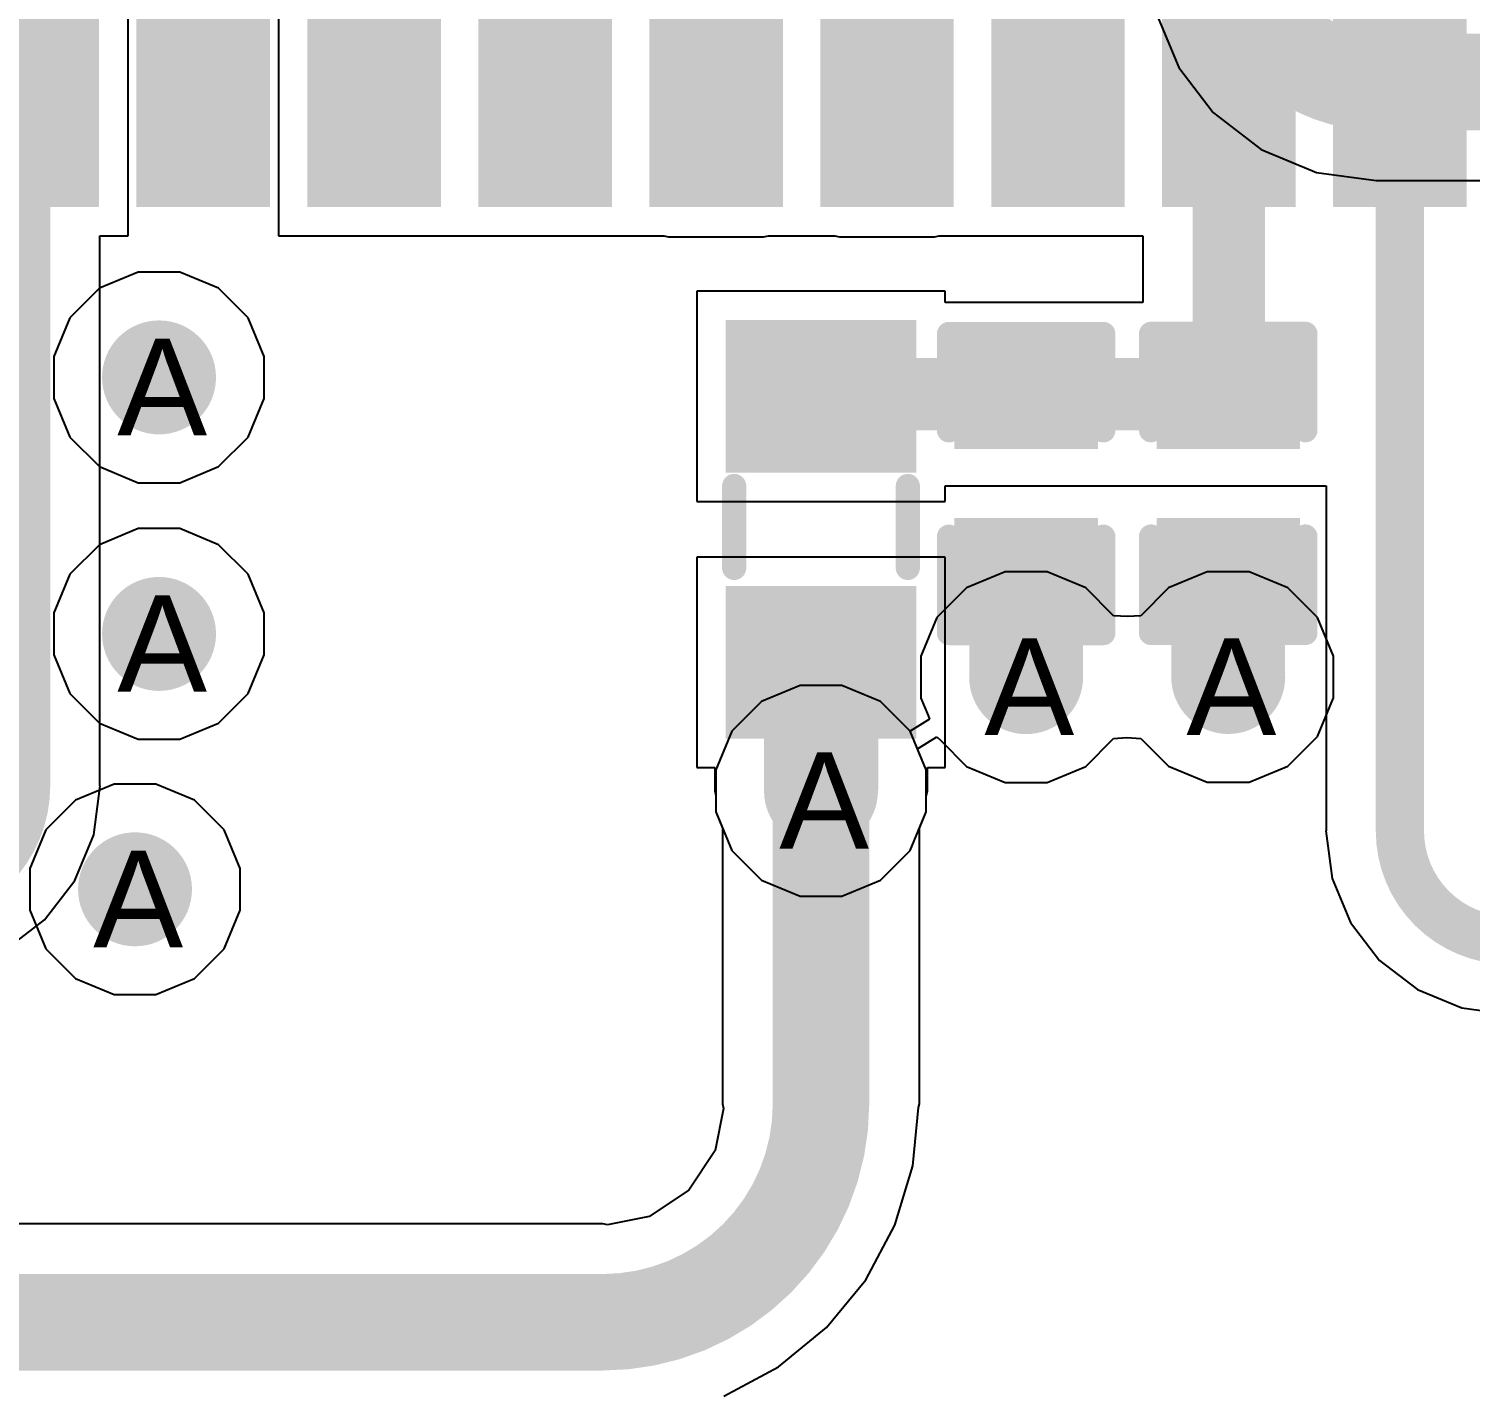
# Model space of a CAD drawing. Header units: inches. Extents: x 0 to 208, y 0 to 213.
# Drawn here: x 0.442 to 0.7408, y 0.8927 to 1.175 of the extents above; entities that cross this region are included whole.
import ezdxf

# ---------------------------------------------------------------- set-up
doc = ezdxf.new("R2010")
doc.units = ezdxf.units.IN
doc.header["$MEASUREMENT"] = 0
for name, color, linetype in [('Bottom Layer', 5, 'Continuous'), ('Drill Drawing', 1, 'Continuous'), ('L2_GND1', 16, 'Continuous'), ('L3_SIG1', 76, 'Continuous'), ('L4_PWR', 90, 'Continuous'), ('L5_GND2', 156, 'Continuous'), ('L6_SIG2', 130, 'Continuous'), ('L7_GND3', 216, 'Continuous'), ('Top Layer', 1, 'Continuous'), ('Top Overlay', 2, 'Continuous'), ('Top Paste', 8, 'Continuous'), ('Top Solder', 216, 'Continuous'), ('Via Holes', 16, 'Continuous')]:
    doc.layers.add(name, color=color, linetype=linetype)
doc.styles.add('Arial', font='', dxfattribs={"height": 0.2})
doc.styles.get('Arial').set_extended_font_data('Arial')

# ---------------------------------------------------------------- blocks, each defined once
blk = doc.blocks.new('AP6256__408')
at = {"layer": 'Top Layer'}
for points in [[(-0.20176875, 0.1318899), (-0.24606005, 0.1318899), (-0.24606005, 0.1515749), (-0.20176875, 0.1515749)], [(-0.20176875, 0.0964559), (-0.24606005, 0.0964559), (-0.24606005, 0.1161409), (-0.20176875, 0.1161409)], [(-0.20176875, 0.0610239), (-0.24606005, 0.0610239), (-0.24606005, 0.0807089), (-0.20176875, 0.0807089)], [(-0.20176875, 0.0255899), (-0.24606005, 0.0255899), (-0.24606005, 0.0452749), (-0.20176875, 0.0452749)], [(-0.20176875, -0.009842100000000003), (-0.24606005, -0.009842099999999998), (-0.24606005, 0.009842900000000003), (-0.20176875, 0.009842899999999996)], [(-0.20176875, -0.0452761), (-0.24606005, -0.0452761), (-0.24606005, -0.0255911), (-0.20176875, -0.0255911)], [(-0.20176875, -0.0807081), (-0.24606005, -0.0807081), (-0.24606005, -0.0610231), (-0.20176875, -0.0610231)], [(-0.20176875, -0.1161421), (-0.24606005, -0.1161421), (-0.24606005, -0.0964571), (-0.20176875, -0.0964571)], [(-0.20176875, -0.1515741), (-0.24606005, -0.1515741), (-0.24606005, -0.1318891), (-0.20176875, -0.1318891)]]:
    blk.add_hatch(color=1, dxfattribs=at).paths.add_polyline_path(points)
at = {"layer": 'Top Paste'}
for points in [[(-0.20176875, 0.1318899), (-0.24606005, 0.1318899), (-0.24606005, 0.1515749), (-0.20176875, 0.1515749)], [(-0.20176875, 0.0964559), (-0.24606005, 0.0964559), (-0.24606005, 0.1161409), (-0.20176875, 0.1161409)], [(-0.20176875, 0.0610239), (-0.24606005, 0.0610239), (-0.24606005, 0.0807089), (-0.20176875, 0.0807089)], [(-0.20176875, 0.0255899), (-0.24606005, 0.0255899), (-0.24606005, 0.0452749), (-0.20176875, 0.0452749)], [(-0.20176875, -0.009842100000000003), (-0.24606005, -0.009842099999999998), (-0.24606005, 0.009842900000000003), (-0.20176875, 0.009842899999999996)], [(-0.20176875, -0.0452761), (-0.24606005, -0.0452761), (-0.24606005, -0.0255911), (-0.20176875, -0.0255911)], [(-0.20176875, -0.0807081), (-0.24606005, -0.0807081), (-0.24606005, -0.0610231), (-0.20176875, -0.0610231)], [(-0.20176875, -0.1161421), (-0.24606005, -0.1161421), (-0.24606005, -0.0964571), (-0.20176875, -0.0964571)], [(-0.20176875, -0.1515741), (-0.24606005, -0.1515741), (-0.24606005, -0.1318891), (-0.20176875, -0.1318891)]]:
    blk.add_hatch(color=8, dxfattribs=at).paths.add_polyline_path(points)
at = {"layer": 'Top Solder'}
for points in [[(-0.19776875, 0.1278899), (-0.25006005, 0.1278899), (-0.25006005, 0.1555749), (-0.19776875, 0.1555749)], [(-0.19776875, 0.0924559), (-0.25006005, 0.0924559), (-0.25006005, 0.1201409), (-0.19776875, 0.1201409)], [(-0.19776875, 0.0570239), (-0.25006005, 0.0570239), (-0.25006005, 0.0847089), (-0.19776875, 0.0847089)], [(-0.19776875, 0.0215899), (-0.25006005, 0.0215899), (-0.25006005, 0.0492749), (-0.19776875, 0.0492749)], [(-0.19776875, -0.0138421), (-0.25006005, -0.0138421), (-0.25006005, 0.0138429), (-0.19776875, 0.0138429)], [(-0.19776875, -0.0492761), (-0.25006005, -0.0492761), (-0.25006005, -0.0215911), (-0.19776875, -0.0215911)], [(-0.19776875, -0.0847081), (-0.25006005, -0.0847081), (-0.25006005, -0.0570231), (-0.19776875, -0.0570231)], [(-0.19776875, -0.1201421), (-0.25006005, -0.1201421), (-0.25006005, -0.0924571), (-0.19776875, -0.0924571)], [(-0.19776875, -0.1555741), (-0.25006005, -0.1555741), (-0.25006005, -0.1278891), (-0.19776875, -0.1278891)]]:
    blk.add_hatch(color=216, dxfattribs=at).paths.add_polyline_path(points)
blk = doc.blocks.new('IND_0603__1608_METRIC__534')
at = {"layer": 'Top Layer'}
for points in [[(-0.0393694, 0.01574755), (-0.0157474, 0.01574755), (-0.0157474, -0.01574855), (-0.0393694, -0.01574855)], [(0.0157486, 0.01574755), (0.0393706, 0.01574755), (0.0393706, -0.01574855), (0.0157486, -0.01574855)]]:
    blk.add_hatch(color=1, dxfattribs=at).paths.add_polyline_path(points)
at = {"layer": 'Top Paste'}
for points in [[(-0.0393694, 0.01574755), (-0.0157474, 0.01574755), (-0.0157474, -0.01574855), (-0.0393694, -0.01574855)], [(0.0157486, 0.01574755), (0.0393706, 0.01574755), (0.0393706, -0.01574855), (0.0157486, -0.01574855)]]:
    blk.add_hatch(color=8, dxfattribs=at).paths.add_polyline_path(points)
at = {"layer": 'Top Solder'}
for points in [[(-0.0433694, 0.01974755), (-0.0117474, 0.01974755), (-0.0117474, -0.01974855), (-0.0433694, -0.01974855)], [(0.0117486, 0.01974755), (0.0433706, 0.01974755), (0.0433706, -0.01974855), (0.0117486, -0.01974855)]]:
    blk.add_hatch(color=216, dxfattribs=at).paths.add_polyline_path(points)
at = {"layer": 'Top Overlay'}
for points in [[(-0.0080004, 0.0179995, 0.005, 0.005, 0), (0.0089996, 0.0179995, 0.005, 0.005, 0)], [(-0.0080004, -0.0180005, 0.005, 0.005, 0), (0.0089996, -0.0180005, 0.005, 0.005, 0)]]:
    blk.add_lwpolyline(points, format="xyseb", dxfattribs=at)
for points in [[(-0.0092504, 0.0179995, 0.0025, 0.0025, 1), (-0.0067504, 0.0179995, 0.0025, 0.0025, 1)], [(0.0077496, 0.0179995, 0.0025, 0.0025, 1), (0.0102496, 0.0179995, 0.0025, 0.0025, 1)], [(-0.0092504, -0.0180005, 0.0025, 0.0025, 1), (-0.0067504, -0.0180005, 0.0025, 0.0025, 1)], [(0.0077496, -0.0180005, 0.0025, 0.0025, 1), (0.0102496, -0.0180005, 0.0025, 0.0025, 1)]]:
    blk.add_lwpolyline(points, format="xyseb", close=True, dxfattribs=at)
blk = doc.blocks.new('CAP_0402_629')
at = {"layer": 'Top Layer'}
for points in [[(-0.0275004, -0.0125019), (-0.0275004, 0.0124981), (-0.009500399999999999, 0.0124981), (-0.0095004, -0.0125019)], [(0.009499599999999999, -0.0125019), (0.009499600000000002, 0.0124981), (0.0274996, 0.0124981), (0.0274996, -0.0125019)]]:
    blk.add_hatch(color=1, dxfattribs=at).paths.add_polyline_path(points)
at = {"layer": 'Top Paste'}
for points in [[(-0.0275004, -0.0125019), (-0.0275004, 0.0124981), (-0.009500399999999999, 0.0124981), (-0.0095004, -0.0125019)], [(0.009499599999999999, -0.0125019), (0.009499600000000002, 0.0124981), (0.0274996, 0.0124981), (0.0274996, -0.0125019)]]:
    blk.add_hatch(color=8, dxfattribs=at).paths.add_polyline_path(points)
at = {"layer": 'Top Solder'}
for points in [[(-0.0298626, -0.0148641), (-0.0298626, 0.0148603), (-0.007138199999999998, 0.0148603), (-0.007138200000000002, -0.0148641)], [(0.007137399999999999, -0.0148641), (0.007137400000000001, 0.0148603), (0.0298618, 0.0148603), (0.0298618, -0.0148641)]]:
    blk.add_hatch(color=216, dxfattribs=at).paths.add_polyline_path(points)
at = {"layer": 'Top Overlay'}
for points in [[(-0.0310004, 0.0159981, 0.005, 0.005, 0), (-0.0310004, -0.0160019, 0.005, 0.005, 0)], [(-0.0310004, 0.0159981, 0.005, 0.005, 0), (-0.0110004, 0.0159981, 0.005, 0.005, 0)], [(0.0109996, 0.0159981, 0.005, 0.005, 0), (0.0309996, 0.0159981, 0.005, 0.005, 0)], [(0.0309996, 0.0159981, 0.005, 0.005, 0), (0.0309996, -0.0160019, 0.005, 0.005, 0)], [(-0.0310004, -0.0160019, 0.005, 0.005, 0), (-0.0110004, -0.0160019, 0.005, 0.005, 0)], [(0.0109996, -0.0160019, 0.005, 0.005, 0), (0.0309996, -0.0160019, 0.005, 0.005, 0)]]:
    blk.add_lwpolyline(points, format="xyseb", dxfattribs=at)
for points in [[(-0.0322504, 0.0159981, 0.0025, 0.0025, 1), (-0.0297504, 0.0159981, 0.0025, 0.0025, 1)], [(-0.0322504, 0.0159981, 0.0025, 0.0025, 1), (-0.0297504, 0.0159981, 0.0025, 0.0025, 1)], [(-0.0122504, 0.0159981, 0.0025, 0.0025, 1), (-0.0097504, 0.0159981, 0.0025, 0.0025, 1)], [(0.0097496, 0.0159981, 0.0025, 0.0025, 1), (0.0122496, 0.0159981, 0.0025, 0.0025, 1)], [(0.0297496, 0.0159981, 0.0025, 0.0025, 1), (0.0322496, 0.0159981, 0.0025, 0.0025, 1)], [(0.0297496, 0.0159981, 0.0025, 0.0025, 1), (0.0322496, 0.0159981, 0.0025, 0.0025, 1)], [(-0.0322504, -0.0160019, 0.0025, 0.0025, 1), (-0.0297504, -0.0160019, 0.0025, 0.0025, 1)], [(-0.0322504, -0.0160019, 0.0025, 0.0025, 1), (-0.0297504, -0.0160019, 0.0025, 0.0025, 1)], [(-0.0122504, -0.0160019, 0.0025, 0.0025, 1), (-0.0097504, -0.0160019, 0.0025, 0.0025, 1)], [(0.0097496, -0.0160019, 0.0025, 0.0025, 1), (0.0122496, -0.0160019, 0.0025, 0.0025, 1)], [(0.0297496, -0.0160019, 0.0025, 0.0025, 1), (0.0322496, -0.0160019, 0.0025, 0.0025, 1)], [(0.0297496, -0.0160019, 0.0025, 0.0025, 1), (0.0322496, -0.0160019, 0.0025, 0.0025, 1)]]:
    blk.add_lwpolyline(points, format="xyseb", close=True, dxfattribs=at)
blk = doc.blocks.new('CAP_0402_630')
at = {"layer": 'Top Layer'}
for points in [[(-0.027498, -0.0124986), (-0.027498, 0.0125014), (-0.009497999999999998, 0.0125014), (-0.009498000000000001, -0.0124986)], [(0.009501999999999998, -0.0124986), (0.009502000000000002, 0.0125014), (0.027502, 0.0125014), (0.027502, -0.0124986)]]:
    blk.add_hatch(color=1, dxfattribs=at).paths.add_polyline_path(points)
at = {"layer": 'Top Paste'}
for points in [[(-0.027498, -0.0124986), (-0.027498, 0.0125014), (-0.009497999999999998, 0.0125014), (-0.009498000000000001, -0.0124986)], [(0.009501999999999998, -0.0124986), (0.009502000000000002, 0.0125014), (0.027502, 0.0125014), (0.027502, -0.0124986)]]:
    blk.add_hatch(color=8, dxfattribs=at).paths.add_polyline_path(points)
at = {"layer": 'Top Solder'}
for points in [[(-0.0298602, -0.0148608), (-0.0298602, 0.0148636), (-0.007135799999999999, 0.0148636), (-0.007135800000000001, -0.0148608)], [(0.007139799999999998, -0.0148608), (0.007139800000000002, 0.0148636), (0.0298642, 0.0148636), (0.0298642, -0.0148608)]]:
    blk.add_hatch(color=216, dxfattribs=at).paths.add_polyline_path(points)
at = {"layer": 'Top Overlay'}
for points in [[(-0.030998, 0.0160014, 0.005, 0.005, 0), (-0.030998, -0.0159986, 0.005, 0.005, 0)], [(-0.030998, 0.0160014, 0.005, 0.005, 0), (-0.010998, 0.0160014, 0.005, 0.005, 0)], [(0.011002, 0.0160014, 0.005, 0.005, 0), (0.031002, 0.0160014, 0.005, 0.005, 0)], [(0.031002, 0.0160014, 0.005, 0.005, 0), (0.031002, -0.0159986, 0.005, 0.005, 0)], [(-0.030998, -0.0159986, 0.005, 0.005, 0), (-0.010998, -0.0159986, 0.005, 0.005, 0)], [(0.011002, -0.0159986, 0.005, 0.005, 0), (0.031002, -0.0159986, 0.005, 0.005, 0)]]:
    blk.add_lwpolyline(points, format="xyseb", dxfattribs=at)
for points in [[(-0.032248, 0.0160014, 0.0025, 0.0025, 1), (-0.029748, 0.0160014, 0.0025, 0.0025, 1)], [(-0.032248, 0.0160014, 0.0025, 0.0025, 1), (-0.029748, 0.0160014, 0.0025, 0.0025, 1)], [(-0.012248, 0.0160014, 0.0025, 0.0025, 1), (-0.009748, 0.0160014, 0.0025, 0.0025, 1)], [(0.009752, 0.0160014, 0.0025, 0.0025, 1), (0.012252, 0.0160014, 0.0025, 0.0025, 1)], [(0.029752, 0.0160014, 0.0025, 0.0025, 1), (0.032252, 0.0160014, 0.0025, 0.0025, 1)], [(0.029752, 0.0160014, 0.0025, 0.0025, 1), (0.032252, 0.0160014, 0.0025, 0.0025, 1)], [(-0.032248, -0.0159986, 0.0025, 0.0025, 1), (-0.029748, -0.0159986, 0.0025, 0.0025, 1)], [(-0.032248, -0.0159986, 0.0025, 0.0025, 1), (-0.029748, -0.0159986, 0.0025, 0.0025, 1)], [(-0.012248, -0.0159986, 0.0025, 0.0025, 1), (-0.009748, -0.0159986, 0.0025, 0.0025, 1)], [(0.009752, -0.0159986, 0.0025, 0.0025, 1), (0.012252, -0.0159986, 0.0025, 0.0025, 1)], [(0.029752, -0.0159986, 0.0025, 0.0025, 1), (0.032252, -0.0159986, 0.0025, 0.0025, 1)], [(0.029752, -0.0159986, 0.0025, 0.0025, 1), (0.032252, -0.0159986, 0.0025, 0.0025, 1)]]:
    blk.add_lwpolyline(points, format="xyseb", close=True, dxfattribs=at)

msp = doc.modelspace()

# ---------------------------------------------------------------- hatches: boundary and pattern name
at = {"layer": 'Bottom Layer'}
h = msp.add_hatch(color=5, dxfattribs=at)
edge = h.paths.add_edge_path()
edge.add_arc((0.4690266, 1.1027761), 0.011811, 0, 360)
h = msp.add_hatch(color=5, dxfattribs=at)
edge = h.paths.add_edge_path()
edge.add_arc((0.4690266, 1.0496265), 0.011811, 0, 360)
h = msp.add_hatch(color=5, dxfattribs=at)
edge = h.paths.add_edge_path()
edge.add_arc((0.6487518, 1.0406742), 0.011811, 0, 360)
h = msp.add_hatch(color=5, dxfattribs=at)
edge = h.paths.add_edge_path()
edge.add_arc((0.6906378, 1.0407022), 0.011811, 0, 360)
h = msp.add_hatch(color=5, dxfattribs=at)
edge = h.paths.add_edge_path()
edge.add_arc((0.6062338, 1.0171162), 0.011811, 0, 360)
h = msp.add_hatch(color=5, dxfattribs=at)
edge = h.paths.add_edge_path()
edge.add_arc((0.4640462, 0.9967107), 0.011811, 0, 360)
at = {"layer": 'L2_GND1'}
h = msp.add_hatch(color=16, dxfattribs=at)
edge = h.paths.add_edge_path()
edge.add_arc((0.4690266, 1.1027761), 0.011811, 0, 360)
h = msp.add_hatch(color=16, dxfattribs=at)
edge = h.paths.add_edge_path()
edge.add_arc((0.4690266, 1.0496265), 0.011811, 0, 360)
h = msp.add_hatch(color=16, dxfattribs=at)
edge = h.paths.add_edge_path()
edge.add_arc((0.6487518, 1.0406742), 0.011811, 0, 360)
h = msp.add_hatch(color=16, dxfattribs=at)
edge = h.paths.add_edge_path()
edge.add_arc((0.6906378, 1.0407022), 0.011811, 0, 360)
h = msp.add_hatch(color=16, dxfattribs=at)
edge = h.paths.add_edge_path()
edge.add_arc((0.6062338, 1.0171162), 0.011811, 0, 360)
h = msp.add_hatch(color=16, dxfattribs=at)
edge = h.paths.add_edge_path()
edge.add_arc((0.4640462, 0.9967107), 0.011811, 0, 360)
at = {"layer": 'L3_SIG1'}
h = msp.add_hatch(color=76, dxfattribs=at)
edge = h.paths.add_edge_path()
edge.add_arc((0.4690266, 1.1027761), 0.011811, 0, 360)
h = msp.add_hatch(color=76, dxfattribs=at)
edge = h.paths.add_edge_path()
edge.add_arc((0.4690266, 1.0496265), 0.011811, 0, 360)
h = msp.add_hatch(color=76, dxfattribs=at)
edge = h.paths.add_edge_path()
edge.add_arc((0.6487518, 1.0406742), 0.011811, 0, 360)
h = msp.add_hatch(color=76, dxfattribs=at)
edge = h.paths.add_edge_path()
edge.add_arc((0.6906378, 1.0407022), 0.011811, 0, 360)
h = msp.add_hatch(color=76, dxfattribs=at)
edge = h.paths.add_edge_path()
edge.add_arc((0.6062338, 1.0171162), 0.011811, 0, 360)
h = msp.add_hatch(color=76, dxfattribs=at)
edge = h.paths.add_edge_path()
edge.add_arc((0.4640462, 0.9967107), 0.011811, 0, 360)
at = {"layer": 'L4_PWR'}
h = msp.add_hatch(color=90, dxfattribs=at)
edge = h.paths.add_edge_path()
edge.add_arc((0.4690266, 1.1027761), 0.011811, 0, 360)
h = msp.add_hatch(color=90, dxfattribs=at)
edge = h.paths.add_edge_path()
edge.add_arc((0.4690266, 1.0496265), 0.011811, 0, 360)
h = msp.add_hatch(color=90, dxfattribs=at)
edge = h.paths.add_edge_path()
edge.add_arc((0.6487518, 1.0406742), 0.011811, 0, 360)
h = msp.add_hatch(color=90, dxfattribs=at)
edge = h.paths.add_edge_path()
edge.add_arc((0.6906378, 1.0407022), 0.011811, 0, 360)
h = msp.add_hatch(color=90, dxfattribs=at)
edge = h.paths.add_edge_path()
edge.add_arc((0.6062338, 1.0171162), 0.011811, 0, 360)
h = msp.add_hatch(color=90, dxfattribs=at)
edge = h.paths.add_edge_path()
edge.add_arc((0.4640462, 0.9967107), 0.011811, 0, 360)
at = {"layer": 'L5_GND2'}
h = msp.add_hatch(color=156, dxfattribs=at)
edge = h.paths.add_edge_path()
edge.add_arc((0.4690266, 1.1027761), 0.011811, 0, 360)
h = msp.add_hatch(color=156, dxfattribs=at)
edge = h.paths.add_edge_path()
edge.add_arc((0.4690266, 1.0496265), 0.011811, 0, 360)
h = msp.add_hatch(color=156, dxfattribs=at)
edge = h.paths.add_edge_path()
edge.add_arc((0.6487518, 1.0406742), 0.011811, 0, 360)
h = msp.add_hatch(color=156, dxfattribs=at)
edge = h.paths.add_edge_path()
edge.add_arc((0.6906378, 1.0407022), 0.011811, 0, 360)
h = msp.add_hatch(color=156, dxfattribs=at)
edge = h.paths.add_edge_path()
edge.add_arc((0.6062338, 1.0171162), 0.011811, 0, 360)
h = msp.add_hatch(color=156, dxfattribs=at)
edge = h.paths.add_edge_path()
edge.add_arc((0.4640462, 0.9967107), 0.011811, 0, 360)
at = {"layer": 'L6_SIG2'}
h = msp.add_hatch(color=130, dxfattribs=at)
edge = h.paths.add_edge_path()
edge.add_arc((0.4690266, 1.1027761), 0.011811, 0, 360)
h = msp.add_hatch(color=130, dxfattribs=at)
edge = h.paths.add_edge_path()
edge.add_arc((0.4690266, 1.0496265), 0.011811, 0, 360)
h = msp.add_hatch(color=130, dxfattribs=at)
edge = h.paths.add_edge_path()
edge.add_arc((0.6487518, 1.0406742), 0.011811, 0, 360)
h = msp.add_hatch(color=130, dxfattribs=at)
edge = h.paths.add_edge_path()
edge.add_arc((0.6906378, 1.0407022), 0.011811, 0, 360)
h = msp.add_hatch(color=130, dxfattribs=at)
edge = h.paths.add_edge_path()
edge.add_arc((0.6062338, 1.0171162), 0.011811, 0, 360)
h = msp.add_hatch(color=130, dxfattribs=at)
edge = h.paths.add_edge_path()
edge.add_arc((0.4640462, 0.9967107), 0.011811, 0, 360)
at = {"layer": 'L7_GND3'}
h = msp.add_hatch(color=216, dxfattribs=at)
edge = h.paths.add_edge_path()
edge.add_arc((0.4690266, 1.1027761), 0.011811, 0, 360)
h = msp.add_hatch(color=216, dxfattribs=at)
edge = h.paths.add_edge_path()
edge.add_arc((0.4690266, 1.0496265), 0.011811, 0, 360)
h = msp.add_hatch(color=216, dxfattribs=at)
edge = h.paths.add_edge_path()
edge.add_arc((0.6487518, 1.0406742), 0.011811, 0, 360)
h = msp.add_hatch(color=216, dxfattribs=at)
edge = h.paths.add_edge_path()
edge.add_arc((0.6906378, 1.0407022), 0.011811, 0, 360)
h = msp.add_hatch(color=216, dxfattribs=at)
edge = h.paths.add_edge_path()
edge.add_arc((0.6062338, 1.0171162), 0.011811, 0, 360)
h = msp.add_hatch(color=216, dxfattribs=at)
edge = h.paths.add_edge_path()
edge.add_arc((0.4640462, 0.9967107), 0.011811, 0, 360)
at = {"layer": 'Top Layer'}
for points in [[(0.5746448, 1.1984072), (0.5746448, 1.1421152), (0.5943308, 1.1421152), (0.5943308, 1.1984072)], [(0.6100788, 1.1984072), (0.6100788, 1.1421152), (0.6297648, 1.1421152), (0.6297648, 1.1984072)], [(0.6369918, 1.0406742), (0.6605198, 1.0406742), (0.6605198, 1.0712882), (0.6369918, 1.0712882)], [(0.6788758, 1.0407022), (0.7024058, 1.0407022), (0.7024058, 1.0713162), (0.6788758, 1.0713162)], [(0.5944218, 1.0171162), (0.6180858, 1.0171162), (0.6180858, 1.0477302), (0.5944218, 1.0477302)]]:
    msp.add_hatch(color=1, dxfattribs=at).paths.add_polyline_path(points)
h = msp.add_hatch(color=1, dxfattribs=at)
edge = h.paths.add_edge_path()
edge.add_arc((0.4690266, 1.1027761), 0.011811, 0, 360)
h = msp.add_hatch(color=1, dxfattribs=at)
edge = h.paths.add_edge_path()
edge.add_arc((0.4690266, 1.0496265), 0.011811, 0, 360)
h = msp.add_hatch(color=1, dxfattribs=at)
edge = h.paths.add_edge_path()
edge.add_arc((0.6487518, 1.0406742), 0.011811, 0, 360)
h = msp.add_hatch(color=1, dxfattribs=at)
edge = h.paths.add_edge_path()
edge.add_arc((0.6906378, 1.0407022), 0.011811, 0, 360)
h = msp.add_hatch(color=1, dxfattribs=at)
edge = h.paths.add_edge_path()
edge.add_arc((0.6062338, 1.0171162), 0.011811, 0, 360)
h = msp.add_hatch(color=1, dxfattribs=at)
edge = h.paths.add_edge_path()
edge.add_arc((0.4640462, 0.9967107), 0.011811, 0, 360)
at = {"layer": 'Via Holes'}
h = msp.add_hatch(color=7, dxfattribs=at)
edge = h.paths.add_edge_path()
edge.add_arc((0.4690266, 1.1027761), 0.0059055, 0, 360)
h = msp.add_hatch(color=7, dxfattribs=at)
edge = h.paths.add_edge_path()
edge.add_arc((0.4690266, 1.0496265), 0.0059055, 0, 360)
h = msp.add_hatch(color=7, dxfattribs=at)
edge = h.paths.add_edge_path()
edge.add_arc((0.6487518, 1.0406742), 0.0059055, 0, 360)
h = msp.add_hatch(color=7, dxfattribs=at)
edge = h.paths.add_edge_path()
edge.add_arc((0.6906378, 1.0407022), 0.0059055, 0, 360)
h = msp.add_hatch(color=7, dxfattribs=at)
edge = h.paths.add_edge_path()
edge.add_arc((0.6062338, 1.0171162), 0.0059055, 0, 360)
h = msp.add_hatch(color=7, dxfattribs=at)
edge = h.paths.add_edge_path()
edge.add_arc((0.4640462, 0.9967107), 0.0059055, 0, 360)

# ---------------------------------------------------------------- linework, layer by layer
at = {"layer": 'Bottom Layer'}
for p, q in [((0.6018953, 1.0389272), (0.5938789, 1.0356067)), ((0.6105723, 1.0389272), (0.6018953, 1.0389272)), ((0.6185887, 1.0356067), (0.6105723, 1.0389272)), ((0.5938789, 1.0356067), (0.5877433, 1.0294711)), ((0.6247243, 1.0294711), (0.6185887, 1.0356067)), ((0.5877433, 1.0294711), (0.5844228, 1.0214547)), ((0.6280448, 1.0214547), (0.6247243, 1.0294711)), ((0.5844228, 1.0214547), (0.5844228, 1.0127777)), ((0.6280448, 1.0127777), (0.6280448, 1.0214547)), ((0.5844228, 1.0127777), (0.5877433, 1.0047613)), ((0.6247243, 1.0047613), (0.6280448, 1.0127777)), ((0.5877433, 1.0047613), (0.5938789, 0.9986257)), ((0.6185887, 0.9986257), (0.6247243, 1.0047613)), ((0.5938789, 0.9986257), (0.6018953, 0.9953052)), ((0.6105723, 0.9953052), (0.6185887, 0.9986257)), ((0.6018953, 0.9953052), (0.6105723, 0.9953052))]:
    msp.add_line(p, q, dxfattribs=at)
at = {"layer": 'L2_GND1'}
for p, q in [((0.6018953, 1.0389272), (0.5938789, 1.0356067)), ((0.6105723, 1.0389272), (0.6018953, 1.0389272)), ((0.6185887, 1.0356067), (0.6105723, 1.0389272)), ((0.5938789, 1.0356067), (0.5877433, 1.0294711)), ((0.6247243, 1.0294711), (0.6185887, 1.0356067)), ((0.5877433, 1.0294711), (0.5844228, 1.0214547)), ((0.6280448, 1.0214547), (0.6247243, 1.0294711)), ((0.5844228, 1.0214547), (0.5844228, 1.0127777)), ((0.6280448, 1.0127777), (0.6280448, 1.0214547)), ((0.5844228, 1.0127777), (0.5877433, 1.0047613)), ((0.6247243, 1.0047613), (0.6280448, 1.0127777)), ((0.5877433, 1.0047613), (0.5938789, 0.9986257)), ((0.6185887, 0.9986257), (0.6247243, 1.0047613)), ((0.5938789, 0.9986257), (0.6018953, 0.9953052)), ((0.6105723, 0.9953052), (0.6185887, 0.9986257)), ((0.6018953, 0.9953052), (0.6105723, 0.9953052))]:
    msp.add_line(p, q, dxfattribs=at)
at = {"layer": 'L3_SIG1'}
for p, q in [((0.6018953, 1.0389272), (0.5938789, 1.0356067)), ((0.6105723, 1.0389272), (0.6018953, 1.0389272)), ((0.6185887, 1.0356067), (0.6105723, 1.0389272)), ((0.5938789, 1.0356067), (0.5877433, 1.0294711)), ((0.6247243, 1.0294711), (0.6185887, 1.0356067)), ((0.5877433, 1.0294711), (0.5844228, 1.0214547)), ((0.6280448, 1.0214547), (0.6247243, 1.0294711)), ((0.5844228, 1.0214547), (0.5844228, 1.0127777)), ((0.6280448, 1.0127777), (0.6280448, 1.0214547)), ((0.5844228, 1.0127777), (0.5877433, 1.0047613)), ((0.6247243, 1.0047613), (0.6280448, 1.0127777)), ((0.5877433, 1.0047613), (0.5938789, 0.9986257)), ((0.6185887, 0.9986257), (0.6247243, 1.0047613)), ((0.5938789, 0.9986257), (0.6018953, 0.9953052)), ((0.6105723, 0.9953052), (0.6185887, 0.9986257)), ((0.6018953, 0.9953052), (0.6105723, 0.9953052))]:
    msp.add_line(p, q, dxfattribs=at)
at = {"layer": 'L4_PWR'}
for p, q in [((0.6758726, 1.1778692), (0.6803931, 1.1669558)), ((0.6803931, 1.1669558), (0.6875415, 1.1576396)), ((0.6875415, 1.1576396), (0.6875808, 1.1575808)), ((0.6875808, 1.1575808), (0.6875692, 1.1575692)), ((0.6875692, 1.1575692), (0.6974527, 1.1499852)), ((0.6974527, 1.1499852), (0.7089623, 1.1452178)), ((0.7089623, 1.1452178), (0.7213137, 1.1435917)), ((0.7213137, 1.1436082), (0.7213147, 1.1436084)), ((0.7213137, 1.1435917), (0.7213137, 1.1436082)), ((0.7213147, 1.1436084), (0.8419998, 1.1436084)), ((0.4646881, 1.1245871), (0.4566717, 1.1212666)), ((0.4733651, 1.1245871), (0.4646881, 1.1245871)), ((0.4813815, 1.1212666), (0.4733651, 1.1245871)), ((0.4566717, 1.1212666), (0.4505361, 1.115131)), ((0.4875171, 1.115131), (0.4813815, 1.1212666)), ((0.4505361, 1.115131), (0.4472156, 1.1071146)), ((0.4908376, 1.1071146), (0.4875171, 1.115131)), ((0.4472156, 1.1071146), (0.4472156, 1.0984376)), ((0.4908376, 1.0984376), (0.4908376, 1.1071146)), ((0.4472156, 1.0984376), (0.4505361, 1.0904212)), ((0.4875171, 1.0904212), (0.4908376, 1.0984376)), ((0.4505361, 1.0904212), (0.4566717, 1.0842856)), ((0.4813815, 1.0842856), (0.4875171, 1.0904212)), ((0.4566717, 1.0842856), (0.4646881, 1.0809651)), ((0.4733651, 1.0809651), (0.4813815, 1.0842856)), ((0.4646881, 1.0809651), (0.4733651, 1.0809651)), ((0.4646881, 1.0714375), (0.4566717, 1.068117)), ((0.4733651, 1.0714375), (0.4646881, 1.0714375)), ((0.4813815, 1.068117), (0.4733651, 1.0714375)), ((0.4566717, 1.068117), (0.4505361, 1.0619814)), ((0.4875171, 1.0619814), (0.4813815, 1.068117)), ((0.4505361, 1.0619814), (0.4472156, 1.053965)), ((0.4908376, 1.053965), (0.4875171, 1.0619814)), ((0.6444133, 1.0624852), (0.6363969, 1.0591647)), ((0.6530903, 1.0624852), (0.6444133, 1.0624852)), ((0.6611067, 1.0591647), (0.6530903, 1.0624852)), ((0.6862993, 1.0625132), (0.6782829, 1.0591927)), ((0.6949763, 1.0625132), (0.6862993, 1.0625132)), ((0.7029927, 1.0591927), (0.6949763, 1.0625132)), ((0.6363969, 1.0591647), (0.6302613, 1.0530291)), ((0.6668756, 1.0533958), (0.6611067, 1.0591647)), ((0.6782829, 1.0591927), (0.6724976, 1.0534074)), ((0.7091283, 1.0530571), (0.7029927, 1.0591927)), ((0.4472156, 1.053965), (0.4472156, 1.045288)), ((0.4908376, 1.045288), (0.4908376, 1.053965)), ((0.6302613, 1.0530291), (0.6269408, 1.0450127)), ((0.6697611, 1.0532104), (0.6668756, 1.0533958)), ((0.6724976, 1.0534074), (0.6697611, 1.0532104)), ((0.7124488, 1.0450407), (0.7091283, 1.0530571)), ((0.4472156, 1.045288), (0.4505361, 1.0372716)), ((0.4875171, 1.0372716), (0.4908376, 1.045288)), ((0.6269408, 1.0450127), (0.6269408, 1.0363357)), ((0.7124488, 1.0363637), (0.7124488, 1.0450407)), ((0.4505361, 1.0372716), (0.4566717, 1.031136)), ((0.4813815, 1.031136), (0.4875171, 1.0372716)), ((0.6018953, 1.0389272), (0.5938789, 1.0356067)), ((0.6105723, 1.0389272), (0.6018953, 1.0389272)), ((0.6185887, 1.0356067), (0.6105723, 1.0389272)), ((0.5938789, 1.0356067), (0.5877433, 1.0294711)), ((0.6239359, 1.0302595), (0.6185887, 1.0356067)), ((0.6269408, 1.0363357), (0.6284473, 1.0326987)), ((0.7091283, 1.0283473), (0.7124488, 1.0363637)), ((0.4566717, 1.031136), (0.4646881, 1.0278155)), ((0.4733651, 1.0278155), (0.4813815, 1.031136)), ((0.6287425, 1.0319856), (0.6247243, 1.0294714)), ((0.6284473, 1.0326987), (0.6287425, 1.0319856)), ((0.4646881, 1.0278155), (0.4733651, 1.0278155)), ((0.5877433, 1.0294711), (0.5844228, 1.0214547)), ((0.6247243, 1.0294714), (0.6239359, 1.0302595)), ((0.6262431, 1.0258048), (0.6302613, 1.028319)), ((0.6302613, 1.028319), (0.6310497, 1.0275309)), ((0.6611067, 1.0221837), (0.666892, 1.027969)), ((0.666892, 1.027969), (0.6696285, 1.028166)), ((0.6696285, 1.028166), (0.672514, 1.0279806)), ((0.672514, 1.0279806), (0.6782829, 1.0222117)), ((0.7029927, 1.0222117), (0.7091283, 1.0283473)), ((0.6265383, 1.0250917), (0.6262431, 1.0258048)), ((0.6280448, 1.0214547), (0.6265383, 1.0250917)), ((0.6310497, 1.0275309), (0.6363969, 1.0221837)), ((0.6363969, 1.0221837), (0.6444133, 1.0188632)), ((0.6530903, 1.0188632), (0.6611067, 1.0221837)), ((0.6782829, 1.0222117), (0.6862993, 1.0188912)), ((0.6949763, 1.0188912), (0.7029927, 1.0222117)), ((0.5844228, 1.0214547), (0.5844228, 1.0127777)), ((0.6280448, 1.0127777), (0.6280448, 1.0214547)), ((0.6444133, 1.0188632), (0.6530903, 1.0188632)), ((0.6862993, 1.0188912), (0.6949763, 1.0188912)), ((0.4597077, 1.0185217), (0.4516913, 1.0152012)), ((0.4683847, 1.0185217), (0.4597077, 1.0185217)), ((0.4764011, 1.0152012), (0.4683847, 1.0185217)), ((0.4516913, 1.0152012), (0.4455557, 1.0090656)), ((0.4825367, 1.0090656), (0.4764011, 1.0152012)), ((0.5844228, 1.0127777), (0.5877433, 1.0047613)), ((0.6247243, 1.0047613), (0.6280448, 1.0127777)), ((0.4455557, 1.0090656), (0.4422352, 1.0010492)), ((0.4858572, 1.0010492), (0.4825367, 1.0090656)), ((0.5877433, 1.0047613), (0.5938789, 0.9986257)), ((0.6185887, 0.9986257), (0.6247243, 1.0047613)), ((0.4422352, 1.0010492), (0.4422352, 0.9923722)), ((0.4858572, 0.9923722), (0.4858572, 1.0010492)), ((0.5938789, 0.9986257), (0.6018953, 0.9953052)), ((0.6105723, 0.9953052), (0.6185887, 0.9986257)), ((0.6018953, 0.9953052), (0.6105723, 0.9953052)), ((0.4422352, 0.9923722), (0.4455557, 0.9843558)), ((0.4825367, 0.9843558), (0.4858572, 0.9923722)), ((0.4455557, 0.9843558), (0.4516913, 0.9782202)), ((0.4764011, 0.9782202), (0.4825367, 0.9843558)), ((0.4516913, 0.9782202), (0.4597077, 0.9748997)), ((0.4683847, 0.9748997), (0.4764011, 0.9782202)), ((0.4597077, 0.9748997), (0.4683847, 0.9748997))]:
    msp.add_line(p, q, dxfattribs=at)
for points in [[(0.702, 1.172, 0.02, 0.02, -0.198912367379658), (0.6947178, 1.1895808, 0.02, 0.02, 0)], [(0.702, 1.172, 0.02, 0.02, -0.198912367379658), (0.6947178, 1.1895808, 0.02, 0.02, 0)], [(0.702, 1.172, 0.02, 0.02, -0.198912367379658), (0.6947178, 1.1895808, 0.02, 0.02, 0)], [(0.702, 1.172, 0.02, 0.02, -0.198912367379658), (0.6947178, 1.1895808, 0.02, 0.02, 0)], [(0.7213137, 1.164, 0.02, 0.02, -0.198912367379658), (0.702, 1.172, 0.02, 0.02, 0)], [(0.7213138, 1.1640002, 0.02, 0.02, 0), (0.9910998, 1.1640002, 0.02, 0.02, 0)]]:
    msp.add_lwpolyline(points, format="xyseb", dxfattribs=at)
for points in [[(0.697, 1.172, 0.01, 0.01, 1), (0.707, 1.172, 0.01, 0.01, 1)], [(0.697, 1.172, 0.01, 0.01, 1), (0.707, 1.172, 0.01, 0.01, 1)], [(0.697, 1.172, 0.01, 0.01, 1), (0.707, 1.172, 0.01, 0.01, 1)], [(0.697, 1.172, 0.01, 0.01, 1), (0.707, 1.172, 0.01, 0.01, 1)], [(0.697, 1.172, 0.01, 0.01, 1), (0.707, 1.172, 0.01, 0.01, 1)], [(0.7163137, 1.164, 0.01, 0.01, 1), (0.7263137, 1.164, 0.01, 0.01, 1)], [(0.7163138, 1.1640002, 0.01, 0.01, 1), (0.7263138, 1.1640002, 0.01, 0.01, 1)]]:
    msp.add_lwpolyline(points, format="xyseb", close=True, dxfattribs=at)
at = {"layer": 'L5_GND2'}
for p, q in [((0.6018953, 1.0389272), (0.5938789, 1.0356067)), ((0.6105723, 1.0389272), (0.6018953, 1.0389272)), ((0.6185887, 1.0356067), (0.6105723, 1.0389272)), ((0.5938789, 1.0356067), (0.5877433, 1.0294711)), ((0.6247243, 1.0294711), (0.6185887, 1.0356067)), ((0.5877433, 1.0294711), (0.5844228, 1.0214547)), ((0.6280448, 1.0214547), (0.6247243, 1.0294711)), ((0.5844228, 1.0214547), (0.5844228, 1.0127777)), ((0.6280448, 1.0127777), (0.6280448, 1.0214547)), ((0.5844228, 1.0127777), (0.5877433, 1.0047613)), ((0.6247243, 1.0047613), (0.6280448, 1.0127777)), ((0.5877433, 1.0047613), (0.5938789, 0.9986257)), ((0.6185887, 0.9986257), (0.6247243, 1.0047613)), ((0.5938789, 0.9986257), (0.6018953, 0.9953052)), ((0.6105723, 0.9953052), (0.6185887, 0.9986257)), ((0.6018953, 0.9953052), (0.6105723, 0.9953052))]:
    msp.add_line(p, q, dxfattribs=at)
at = {"layer": 'L6_SIG2'}
for p, q in [((0.6018953, 1.0389272), (0.5938789, 1.0356067)), ((0.6105723, 1.0389272), (0.6018953, 1.0389272)), ((0.6185887, 1.0356067), (0.6105723, 1.0389272)), ((0.5938789, 1.0356067), (0.5877433, 1.0294711)), ((0.6247243, 1.0294711), (0.6185887, 1.0356067)), ((0.5877433, 1.0294711), (0.5844228, 1.0214547)), ((0.6280448, 1.0214547), (0.6247243, 1.0294711)), ((0.5844228, 1.0214547), (0.5844228, 1.0127777)), ((0.6280448, 1.0127777), (0.6280448, 1.0214547)), ((0.5844228, 1.0127777), (0.585842, 1.0093514)), ((0.6266256, 1.0093514), (0.6280448, 1.0127777)), ((0.585842, 1.0093514), (0.585842, 0.9522338)), ((0.6266256, 0.9522338), (0.6266256, 1.0093514)), ((0.5860302, 0.9512876), (0.5842988, 0.9425831)), ((0.585842, 0.9522338), (0.5860302, 0.9512876)), ((0.6252899, 0.9394457), (0.6264747, 0.951475)), ((0.6264747, 0.951475), (0.6266256, 0.9522338)), ((0.5842988, 0.9425831), (0.5788321, 0.9344017)), ((0.6215597, 0.9271491), (0.6252899, 0.9394457)), ((0.5788321, 0.9344017), (0.5706507, 0.928935)), ((0.561, 0.9273918), (0.3705946, 0.9273918)), ((0.5619462, 0.9272036), (0.561, 0.9273918)), ((0.5706507, 0.928935), (0.5619462, 0.9272036)), ((0.6155023, 0.9158165), (0.6215597, 0.9271491)), ((0.6073504, 0.9058834), (0.6155023, 0.9158165)), ((0.5974173, 0.8977315), (0.6073504, 0.9058834)), ((0.5860847, 0.8916741), (0.5974173, 0.8977315))]:
    msp.add_line(p, q, dxfattribs=at)
for points in [[(0.6062338, 0.9522338, 0.02, 0.02, 0), (0.6062338, 1.0171162, 0.02, 0.02, 0)], [(0.6062338, 0.9522338, 0.02, 0.02, -0.4142135623730951), (0.561, 0.907, 0.02, 0.02, 0)], [(0.3705946, 0.907, 0.02, 0.02, 0), (0.561, 0.907, 0.02, 0.02, 0)]]:
    msp.add_lwpolyline(points, format="xyseb", dxfattribs=at)
for points in [[(0.6012338, 1.0171162, 0.01, 0.01, 1), (0.6112338, 1.0171162, 0.01, 0.01, 1)], [(0.6012338, 0.9522338, 0.01, 0.01, 1), (0.6112338, 0.9522338, 0.01, 0.01, 1)], [(0.6012338, 0.9522338, 0.01, 0.01, 1), (0.6112338, 0.9522338, 0.01, 0.01, 1)], [(0.556, 0.907, 0.01, 0.01, 1), (0.566, 0.907, 0.01, 0.01, 1)], [(0.556, 0.907, 0.01, 0.01, 1), (0.566, 0.907, 0.01, 0.01, 1)]]:
    msp.add_lwpolyline(points, format="xyseb", close=True, dxfattribs=at)
at = {"layer": 'L7_GND3'}
for p, q in [((0.6018953, 1.0389272), (0.5938789, 1.0356067)), ((0.6105723, 1.0389272), (0.6018953, 1.0389272)), ((0.6185887, 1.0356067), (0.6105723, 1.0389272)), ((0.5938789, 1.0356067), (0.5877433, 1.0294711)), ((0.6247243, 1.0294711), (0.6185887, 1.0356067)), ((0.5877433, 1.0294711), (0.5844228, 1.0214547)), ((0.6280448, 1.0214547), (0.6247243, 1.0294711)), ((0.5844228, 1.0214547), (0.5844228, 1.0127777)), ((0.6280448, 1.0127777), (0.6280448, 1.0214547)), ((0.5844228, 1.0127777), (0.5877433, 1.0047613)), ((0.6247243, 1.0047613), (0.6280448, 1.0127777)), ((0.5877433, 1.0047613), (0.5938789, 0.9986257)), ((0.6185887, 0.9986257), (0.6247243, 1.0047613)), ((0.5938789, 0.9986257), (0.6018953, 0.9953052)), ((0.6105723, 0.9953052), (0.6185887, 0.9986257)), ((0.6018953, 0.9953052), (0.6105723, 0.9953052))]:
    msp.add_line(p, q, dxfattribs=at)
at = {"layer": 'Top Layer'}
for p, q in [((0.4625983, 1.1321166), (0.4625983, 1.1964078)), ((0.4937793, 1.1964078), (0.4937793, 1.1321166)), ((0.4567502, 1.0181853), (0.4567502, 1.1321166)), ((0.4567502, 1.1321166), (0.4625983, 1.1321166)), ((0.4937793, 1.1321166), (0.5736529, 1.1321166)), ((0.5736529, 1.1321166), (0.5746448, 1.1319193)), ((0.5746448, 1.1319193), (0.5943308, 1.1319193)), ((0.5943308, 1.1319193), (0.5953227, 1.1321166)), ((0.5953227, 1.1321166), (0.6090869, 1.1321166)), ((0.6090869, 1.1321166), (0.6100788, 1.1319193)), ((0.6100788, 1.1319193), (0.6297648, 1.1319193)), ((0.6297648, 1.1319193), (0.6307567, 1.1321166)), ((0.6307567, 1.1321166), (0.672945, 1.1321166)), ((0.672945, 1.1321166), (0.672945, 1.1183162)), ((0.6319818, 1.1206592), (0.5804858, 1.1206592)), ((0.5804858, 1.1206592), (0.5804858, 1.0770372)), ((0.6319818, 1.1182882), (0.6319818, 1.1206592)), ((0.6681378, 1.1182882), (0.6319818, 1.1182882)), ((0.672945, 1.1183162), (0.6681378, 1.1183162)), ((0.6681378, 1.1183162), (0.6681378, 1.1182882)), ((0.6319818, 1.0770372), (0.6319818, 1.0802882)), ((0.6319818, 1.0802882), (0.6712538, 1.0802882)), ((0.6712538, 1.0802882), (0.6712538, 1.0803162)), ((0.6712538, 1.0803162), (0.7109263, 1.0803162)), ((0.7109263, 1.0803162), (0.7109263, 1.0088051)), ((0.5804858, 1.0770372), (0.6319818, 1.0770372)), ((0.6319818, 1.0655412), (0.5804858, 1.0655412)), ((0.5804858, 1.0655412), (0.5804858, 1.0219192)), ((0.6319818, 1.0219192), (0.6319818, 1.0655412)), ((0.5804858, 1.0219192), (0.5842259, 1.0219192)), ((0.5842259, 1.0219192), (0.5842259, 1.0171162)), ((0.6282817, 1.0171162), (0.6282817, 1.0219192)), ((0.6282817, 1.0219192), (0.6319818, 1.0219192)), ((0.4554782, 1.008006), (0.4568181, 1.0181833)), ((0.4567506, 1.0181833), (0.4567502, 1.0181853)), ((0.4568181, 1.0181833), (0.4567506, 1.0181833)), ((0.5842259, 1.0171162), (0.5844228, 1.0161263)), ((0.5844228, 1.0161263), (0.5844228, 1.0127777)), ((0.6280448, 1.0159252), (0.6282817, 1.0171162)), ((0.6280448, 1.0127777), (0.6280448, 1.0159252)), ((0.5844228, 1.0127777), (0.5877433, 1.0047613)), ((0.6247243, 1.0047613), (0.6280448, 1.0127777)), ((0.45155, 0.9985224), (0.4554782, 1.008006)), ((0.7109263, 1.0088051), (0.7108954, 1.0088051)), ((0.7108954, 1.0088051), (0.712189, 0.9989795)), ((0.5877433, 1.0047613), (0.5938789, 0.9986257)), ((0.6185887, 0.9986257), (0.6247243, 1.0047613)), ((0.445301, 0.9903785), (0.45155, 0.9985224)), ((0.5938789, 0.9986257), (0.6018953, 0.9953052)), ((0.6105723, 0.9953052), (0.6185887, 0.9986257)), ((0.712189, 0.9989795), (0.7159815, 0.9898235)), ((0.6018953, 0.9953052), (0.6105723, 0.9953052)), ((0.4371572, 0.9841295), (0.445301, 0.9903785)), ((0.7159815, 0.9898235), (0.7220146, 0.981961)), ((0.7220146, 0.981961), (0.7298771, 0.9759279)), ((0.7298771, 0.9759279), (0.7390331, 0.9721354)), ((0.7390331, 0.9721354), (0.7488587, 0.9708418))]:
    msp.add_line(p, q, dxfattribs=at)
for points in [[(0.4781898, 1.1642622, 0.018, 0.018, 0), (0.4781898, 1.2197212, 0.018, 0.018, 0)], [(0.6907878, 1.0993162, 0.015, 0.015, 0), (0.6907878, 1.1642622, 0.015, 0.015, 0)], [(0.6907878, 1.0993162, 0.015, 0.015, 0), (0.6907878, 1.1642622, 0.015, 0.015, 0)], [(0.6907878, 1.0993162, 0.015, 0.015, 0), (0.6907878, 1.1642622, 0.015, 0.015, 0)], [(0.7262198, 1.1642622, 0.01, 0.01, 0), (0.7262202, 1.1642618, 0.01, 0.01, 0)], [(0.7262202, 1.0088052, 0.01, 0.01, 0), (0.7262202, 1.1642618, 0.01, 0.01, 0)], [(0.4427558, 1.0181842, 0.007451, 0.007451, 0), (0.4427558, 1.1642622, 0.007451, 0.007451, 0)], [(0.6062338, 1.0992882, 0.015, 0.015, 0), (0.6487538, 1.0992882, 0.015, 0.015, 0)], [(0.6062338, 1.0992882, 0.015, 0.015, 0), (0.6487538, 1.0992882, 0.015, 0.015, 0)], [(0.6062338, 1.0992882, 0.015, 0.015, 0), (0.6487538, 1.0992882, 0.015, 0.015, 0)], [(0.6487538, 1.0992882, 0.015, 0.015, 0), (0.6906378, 1.0992882, 0.015, 0.015, 0)], [(0.6487538, 1.0992882, 0.015, 0.015, 0), (0.6906378, 1.0992882, 0.015, 0.015, 0)], [(0.6487538, 1.0992882, 0.015, 0.015, 0), (0.6906378, 1.0992882, 0.015, 0.015, 0)], [(0.6906378, 1.0992882, 0.015, 0.015, 0), (0.6906378, 1.0993162, 0.015, 0.015, 0)], [(0.6906378, 1.0993162, 0.015, 0.015, 0), (0.6907878, 1.0993162, 0.015, 0.015, 0)], [(0.4427562, 1.0181833, 0.007451, 0.007451, -0.4142135623728533), (0.4174962, 0.9929233, 0.007451, 0.007451, 0)], [(0.7262202, 1.0088051, 0.01, 0.01, 0), (0.7262202, 1.0088052, 0.01, 0.01, 0)], [(0.7488588, 0.9861666, 0.01, 0.01, -0.4142128087418229), (0.7262202, 1.0088051, 0.01, 0.01, 0)]]:
    msp.add_lwpolyline(points, format="xyseb", dxfattribs=at)
for points in [[(0.4736898, 1.1642622, 0.009, 0.009, 1), (0.4826898, 1.1642622, 0.009, 0.009, 1)], [(0.6870378, 1.1642622, 0.0075, 0.0075, 1), (0.6945378, 1.1642622, 0.0075, 0.0075, 1)], [(0.6870378, 1.1642622, 0.0075, 0.0075, 1), (0.6945378, 1.1642622, 0.0075, 0.0075, 1)], [(0.6870378, 1.1642622, 0.0075, 0.0075, 1), (0.6945378, 1.1642622, 0.0075, 0.0075, 1)], [(0.7237198, 1.1642622, 0.005, 0.005, 1), (0.7287198, 1.1642622, 0.005, 0.005, 1)], [(0.7237202, 1.1642618, 0.005, 0.005, 1), (0.7287202, 1.1642618, 0.005, 0.005, 1)], [(0.7237202, 1.1642618, 0.005, 0.005, 1), (0.7287202, 1.1642618, 0.005, 0.005, 1)], [(0.4408931, 1.1642622, 0.0037255, 0.0037255, 1), (0.4446185, 1.1642622, 0.0037255, 0.0037255, 1)], [(0.6024838, 1.0992882, 0.0075, 0.0075, 1), (0.6099838, 1.0992882, 0.0075, 0.0075, 1)], [(0.6024838, 1.0992882, 0.0075, 0.0075, 1), (0.6099838, 1.0992882, 0.0075, 0.0075, 1)], [(0.6024838, 1.0992882, 0.0075, 0.0075, 1), (0.6099838, 1.0992882, 0.0075, 0.0075, 1)], [(0.6450038, 1.0992882, 0.0075, 0.0075, 1), (0.6525038, 1.0992882, 0.0075, 0.0075, 1)], [(0.6450038, 1.0992882, 0.0075, 0.0075, 1), (0.6525038, 1.0992882, 0.0075, 0.0075, 1)], [(0.6450038, 1.0992882, 0.0075, 0.0075, 1), (0.6525038, 1.0992882, 0.0075, 0.0075, 1)], [(0.6450038, 1.0992882, 0.0075, 0.0075, 1), (0.6525038, 1.0992882, 0.0075, 0.0075, 1)], [(0.6450038, 1.0992882, 0.0075, 0.0075, 1), (0.6525038, 1.0992882, 0.0075, 0.0075, 1)], [(0.6450038, 1.0992882, 0.0075, 0.0075, 1), (0.6525038, 1.0992882, 0.0075, 0.0075, 1)], [(0.6868878, 1.0993162, 0.0075, 0.0075, 1), (0.6943878, 1.0993162, 0.0075, 0.0075, 1)], [(0.6868878, 1.0993162, 0.0075, 0.0075, 1), (0.6943878, 1.0993162, 0.0075, 0.0075, 1)], [(0.6868878, 1.0992882, 0.0075, 0.0075, 1), (0.6943878, 1.0992882, 0.0075, 0.0075, 1)], [(0.6868878, 1.0992882, 0.0075, 0.0075, 1), (0.6943878, 1.0992882, 0.0075, 0.0075, 1)], [(0.6868878, 1.0992882, 0.0075, 0.0075, 1), (0.6943878, 1.0992882, 0.0075, 0.0075, 1)], [(0.6868878, 1.0992882, 0.0075, 0.0075, 1), (0.6943878, 1.0992882, 0.0075, 0.0075, 1)], [(0.6870378, 1.0993162, 0.0075, 0.0075, 1), (0.6945378, 1.0993162, 0.0075, 0.0075, 1)], [(0.6870378, 1.0993162, 0.0075, 0.0075, 1), (0.6945378, 1.0993162, 0.0075, 0.0075, 1)], [(0.6870378, 1.0993162, 0.0075, 0.0075, 1), (0.6945378, 1.0993162, 0.0075, 0.0075, 1)], [(0.6870378, 1.0993162, 0.0075, 0.0075, 1), (0.6945378, 1.0993162, 0.0075, 0.0075, 1)], [(0.4408931, 1.0181842, 0.0037255, 0.0037255, 1), (0.4446185, 1.0181842, 0.0037255, 0.0037255, 1)], [(0.4408935, 1.0181833, 0.0037255, 0.0037255, 1), (0.4446189, 1.0181833, 0.0037255, 0.0037255, 1)], [(0.7237202, 1.0088052, 0.005, 0.005, 1), (0.7287202, 1.0088052, 0.005, 0.005, 1)], [(0.7237202, 1.0088052, 0.005, 0.005, 1), (0.7287202, 1.0088052, 0.005, 0.005, 1)], [(0.7237202, 1.0088051, 0.005, 0.005, 1), (0.7287202, 1.0088051, 0.005, 0.005, 1)], [(0.7237202, 1.0088051, 0.005, 0.005, 1), (0.7287202, 1.0088051, 0.005, 0.005, 1)]]:
    msp.add_lwpolyline(points, format="xyseb", close=True, dxfattribs=at)

# ---------------------------------------------------------------- block references
at = {"rotation": 90}
for name, p in [('AP6256__408', (0.5844882, 1.3881766)), ('IND_0603__1608_METRIC__534', (0.6062333, 1.0712886)), ('CAP_0402_629', (0.6487519, 1.0807886)), ('CAP_0402_630', (0.6906392, 1.0808142))]:
    msp.add_blockref(name, p, dxfattribs=at)

# ---------------------------------------------------------------- texts
at = {"layer": 'Drill Drawing', "style": 'Arial'}
for p in [(0.4603621, 1.0907794), (0.4603621, 1.0376298), (0.6400873, 1.0286775), (0.6819733, 1.0287055), (0.5975693, 1.0051195), (0.4553817, 0.984714)]:
    msp.add_text('A', height=0.02, dxfattribs=at).set_placement(p)

doc.saveas('drawing.dxf')
